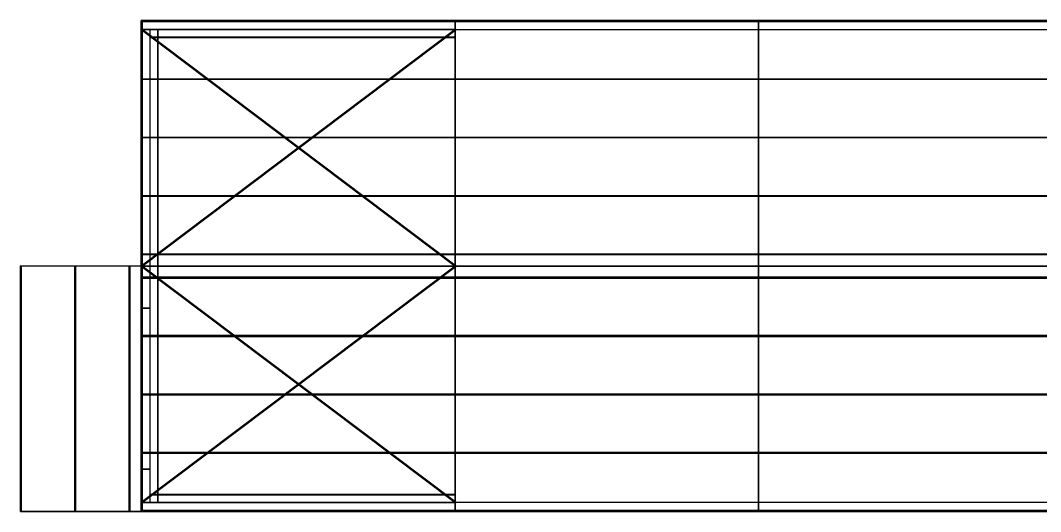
# Model space of a CAD drawing. Extents: x -3000 to 48730, y 0 to 12200.
# Drawn here: x -3000 to 22348, y 0 to 12200 of the extents above; entities that cross this region are included whole.
import ezdxf

# ---------------------------------------------------------------- set-up
doc = ezdxf.new("R2010")
doc.units = 0
doc.linetypes.add('CONTIN', pattern=[0])
for name, color, linetype in [('Building_Struts', 7, 'CONTIN'), ('Default', 7, 'CONTIN'), ('Floor_surface', 3, 'CONTIN'), ('Frame_lines', 7, 'CONTIN'), ('Framed_openings', 6, 'CONTIN'), ('Roof_purlins', 4, 'CONTIN'), ('Roof_surface', 1, 'CONTIN'), ('Wall_Framing', 1, 'CONTIN'), ('Wall_girts', 5, 'CONTIN'), ('Wall_surfaces', 2, 'CONTIN'), ('Wind_bracing', 8, 'CONTIN')]:
    doc.layers.add(name, color=color, linetype=linetype)

# ---------------------------------------------------------------- blocks, each defined once
blk = doc.blocks.new('BUILD1')
at = {"layer": 'Building_Struts', "color": 4}
for points, invisible_edges in [([(307.283, 471.457, 194.094), (0, 471.457, 194.094), (0, 479.331, 194.094)], 12), ([(307.283, 471.457, 194.094), (0, 479.331, 194.094), (307.283, 479.331, 194.094)], 5), ([(0, 8.858, 194.094), (307.283, 8.858, 194.094), (307.283, 0.984, 194.094)], 12), ([(0, 8.858, 194.094), (307.283, 0.984, 194.094), (0, 0.984, 194.094)], 5)]:
    blk.add_3dface(points, dxfattribs=dict(at, invisible_edges=invisible_edges))
at = {"layer": 'Floor_surface', "color": 2}
for points, invisible_edges in [([(0, 0), (1800.394, 0), (1800.394, 480.315)], 12), ([(0, 0), (1800.394, 480.315), (0, 480.315)], 5)]:
    blk.add_3dface(points, dxfattribs=dict(at, invisible_edges=invisible_edges))
at = {"layer": 'Frame_lines', "color": 1}
for points, invisible_edges in [([(16.339, 455.512), (16.339, 471.26), (16.339, 471.26, 370.079)], 12), ([(16.339, 455.512), (16.339, 471.26, 370.079), (16.339, 455.512, 357.805)], 7), ([(16.339, 455.512, 357.805), (16.339, 471.26, 370.079), (16.339, 240.157, 394.094)], 13), ([(307.283, 455.512), (307.283, 471.26), (307.283, 471.26, 370.079)], 12), ([(307.283, 455.512), (307.283, 471.26, 370.079), (307.283, 455.512, 357.805)], 7), ([(307.283, 455.512, 357.805), (307.283, 471.26, 370.079), (307.283, 240.157, 394.094)], 13), ([(603.74, 455.512), (603.74, 471.26), (603.74, 471.26, 370.079)], 12), ([(603.74, 455.512), (603.74, 471.26, 370.079), (603.74, 455.512, 357.805)], 7), ([(603.74, 455.512, 357.805), (603.74, 471.26, 370.079), (603.74, 240.157, 394.094)], 13), ([(16.339, 455.512, 357.805), (16.339, 240.157, 394.094), (16.339, 240.157, 384.203)], 7), ([(307.283, 455.512, 357.805), (307.283, 240.157, 394.094), (307.283, 240.157, 384.203)], 7), ([(603.74, 455.512, 357.805), (603.74, 240.157, 394.094), (603.74, 240.157, 384.203)], 7), ([(16.339, 240.157, 384.203), (16.339, 240.157, 394.094), (16.339, 9.055, 370.079)], 13), ([(16.339, 240.157, 384.203), (16.339, 9.055, 370.079), (16.339, 24.803, 357.805)], 7), ([(307.283, 240.157, 384.203), (307.283, 240.157, 394.094), (307.283, 9.055, 370.079)], 13), ([(307.283, 240.157, 384.203), (307.283, 9.055, 370.079), (307.283, 24.803, 357.805)], 7), ([(603.74, 240.157, 384.203), (603.74, 240.157, 394.094), (603.74, 9.055, 370.079)], 13), ([(603.74, 240.157, 384.203), (603.74, 9.055, 370.079), (603.74, 24.803, 357.805)], 7), ([(16.339, 24.803, 357.805), (16.339, 9.055, 370.079), (16.339, 9.055)], 13), ([(16.339, 24.803, 357.805), (16.339, 9.055), (16.339, 24.803)], 5), ([(307.283, 24.803, 357.805), (307.283, 9.055, 370.079), (307.283, 9.055)], 13), ([(307.283, 24.803, 357.805), (307.283, 9.055), (307.283, 24.803)], 5), ([(603.74, 24.803, 357.805), (603.74, 9.055, 370.079), (603.74, 9.055)], 13), ([(603.74, 24.803, 357.805), (603.74, 9.055), (603.74, 24.803)], 5)]:
    blk.add_3dface(points, dxfattribs=dict(at, invisible_edges=invisible_edges))
at = {"layer": 'Framed_openings', "color": 1}
for points, invisible_edges in [([(8.858, 198.819, 196.85), (0.984, 198.819, 196.85), (0.984, 41.339, 196.85)], 12), ([(8.858, 198.819, 196.85), (0.984, 41.339, 196.85), (8.858, 41.339, 196.85)], 5), ([(8.858, 198.819), (0.984, 198.819), (0.984, 198.819, 239.37)], 12), ([(8.858, 198.819), (0.984, 198.819, 239.37), (8.858, 198.819, 239.37)], 5), ([(8.858, 41.339), (0.984, 41.339), (0.984, 41.339, 239.37)], 12), ([(8.858, 41.339), (0.984, 41.339, 239.37), (8.858, 41.339, 239.37)], 5)]:
    blk.add_3dface(points, dxfattribs=dict(at, invisible_edges=invisible_edges))
at = {"layer": 'Roof_purlins', "color": 4}
for points, invisible_edges in [([(0.984, 479.331, 370.177), (0.984, 479.331, 378.051), (307.283, 479.331, 378.051)], 12), ([(0.984, 479.331, 370.177), (307.283, 479.331, 378.051), (307.283, 479.331, 370.177)], 5), ([(307.283, 479.331, 370.177), (307.283, 479.331, 378.051), (603.74, 479.331, 378.051)], 12), ([(307.283, 479.331, 370.177), (603.74, 479.331, 378.051), (603.74, 479.331, 370.177)], 5), ([(603.74, 479.331, 370.177), (603.74, 479.331, 378.051), (900.197, 479.331, 378.051)], 12), ([(603.74, 479.331, 370.177), (900.197, 479.331, 378.051), (900.197, 479.331, 370.177)], 5), ([(0.984, 422.43, 375.828), (0.984, 423.214, 383.663), (307.283, 423.214, 383.663)], 12), ([(0.984, 422.43, 375.828), (307.283, 423.214, 383.663), (307.283, 422.43, 375.828)], 5), ([(307.283, 422.43, 375.828), (307.283, 423.214, 383.663), (603.74, 423.214, 383.663)], 12), ([(307.283, 422.43, 375.828), (603.74, 423.214, 383.663), (603.74, 422.43, 375.828)], 5), ([(603.74, 422.43, 375.828), (603.74, 423.214, 383.663), (900.197, 423.214, 383.663)], 12), ([(603.74, 422.43, 375.828), (900.197, 423.214, 383.663), (900.197, 422.43, 375.828)], 5), ([(0.984, 365.329, 381.538), (0.984, 366.113, 389.373), (307.283, 366.113, 389.373)], 12), ([(0.984, 365.329, 381.538), (307.283, 366.113, 389.373), (307.283, 365.329, 381.538)], 5), ([(307.283, 365.329, 381.538), (307.283, 366.113, 389.373), (603.74, 366.113, 389.373)], 12), ([(307.283, 365.329, 381.538), (603.74, 366.113, 389.373), (603.74, 365.329, 381.538)], 5), ([(603.74, 365.329, 381.538), (603.74, 366.113, 389.373), (900.197, 366.113, 389.373)], 12), ([(603.74, 365.329, 381.538), (900.197, 366.113, 389.373), (900.197, 365.329, 381.538)], 5), ([(0.984, 308.228, 387.248), (0.984, 309.012, 395.083), (307.283, 309.012, 395.083)], 12), ([(0.984, 308.228, 387.248), (307.283, 309.012, 395.083), (307.283, 308.228, 387.248)], 5), ([(307.283, 308.228, 387.248), (307.283, 309.012, 395.083), (603.74, 309.012, 395.083)], 12), ([(307.283, 308.228, 387.248), (603.74, 309.012, 395.083), (603.74, 308.228, 387.248)], 5), ([(603.74, 308.228, 387.248), (603.74, 309.012, 395.083), (900.197, 309.012, 395.083)], 12), ([(603.74, 308.228, 387.248), (900.197, 309.012, 395.083), (900.197, 308.228, 387.248)], 5), ([(0.984, 251.127, 392.958), (0.984, 251.911, 400.793), (307.283, 251.911, 400.793)], 12), ([(0.984, 251.127, 392.958), (307.283, 251.911, 400.793), (307.283, 251.127, 392.958)], 5), ([(307.283, 251.127, 392.958), (307.283, 251.911, 400.793), (603.74, 251.911, 400.793)], 12), ([(307.283, 251.127, 392.958), (603.74, 251.911, 400.793), (603.74, 251.127, 392.958)], 5), ([(603.74, 251.127, 392.958), (603.74, 251.911, 400.793), (900.197, 251.911, 400.793)], 12), ([(603.74, 251.127, 392.958), (900.197, 251.911, 400.793), (900.197, 251.127, 392.958)], 5), ([(-118.11, 240.158, 227.346), (-117.327, 240.158, 219.512), (-117.327, 0, 219.512)], 12), ([(-118.11, 240.158, 227.346), (-117.327, 0, 219.512), (-118.11, 0, 227.346)], 5), ([(-64.931, 240.157, 232.664), (-64.148, 240.157, 224.829), (-64.148, 0, 224.829)], 12), ([(-64.931, 240.157, 232.664), (-64.148, 0, 224.829), (-64.931, 0, 232.664)], 5), ([(-11.752, 240.157, 237.982), (-10.969, 240.157, 230.147), (-10.969, 0, 230.147)], 12), ([(-11.752, 240.157, 237.982), (-10.969, 0, 230.147), (-11.752, 0, 237.982)], 5), ([(0.984, 229.189, 392.958), (0.984, 228.405, 400.793), (307.283, 228.405, 400.793)], 12), ([(0.984, 229.189, 392.958), (307.283, 228.405, 400.793), (307.283, 229.189, 392.958)], 5), ([(307.283, 229.189, 392.958), (307.283, 228.405, 400.793), (603.74, 228.405, 400.793)], 12), ([(307.283, 229.189, 392.958), (603.74, 228.405, 400.793), (603.74, 229.189, 392.958)], 5), ([(603.74, 229.189, 392.958), (603.74, 228.405, 400.793), (900.197, 228.405, 400.793)], 12), ([(603.74, 229.189, 392.958), (900.197, 228.405, 400.793), (900.197, 229.189, 392.958)], 5), ([(0.984, 172.088, 387.248), (0.984, 171.304, 395.083), (307.283, 171.304, 395.083)], 12), ([(0.984, 172.088, 387.248), (307.283, 171.304, 395.083), (307.283, 172.088, 387.248)], 5), ([(307.283, 172.088, 387.248), (307.283, 171.304, 395.083), (603.74, 171.304, 395.083)], 12), ([(307.283, 172.088, 387.248), (603.74, 171.304, 395.083), (603.74, 172.088, 387.248)], 5), ([(603.74, 172.088, 387.248), (603.74, 171.304, 395.083), (900.197, 171.304, 395.083)], 12), ([(603.74, 172.088, 387.248), (900.197, 171.304, 395.083), (900.197, 172.088, 387.248)], 5), ([(0.984, 114.987, 381.538), (0.984, 114.203, 389.373), (307.283, 114.203, 389.373)], 12), ([(0.984, 114.987, 381.538), (307.283, 114.203, 389.373), (307.283, 114.987, 381.538)], 5), ([(307.283, 114.987, 381.538), (307.283, 114.203, 389.373), (603.74, 114.203, 389.373)], 12), ([(307.283, 114.987, 381.538), (603.74, 114.203, 389.373), (603.74, 114.987, 381.538)], 5), ([(603.74, 114.987, 381.538), (603.74, 114.203, 389.373), (900.197, 114.203, 389.373)], 12), ([(603.74, 114.987, 381.538), (900.197, 114.203, 389.373), (900.197, 114.987, 381.538)], 5), ([(0.984, 57.885, 375.828), (0.984, 57.102, 383.663), (307.283, 57.102, 383.663)], 12), ([(0.984, 57.885, 375.828), (307.283, 57.102, 383.663), (307.283, 57.885, 375.828)], 5), ([(307.283, 57.885, 375.828), (307.283, 57.102, 383.663), (603.74, 57.102, 383.663)], 12), ([(307.283, 57.885, 375.828), (603.74, 57.102, 383.663), (603.74, 57.885, 375.828)], 5), ([(603.74, 57.885, 375.828), (603.74, 57.102, 383.663), (900.197, 57.102, 383.663)], 12), ([(603.74, 57.885, 375.828), (900.197, 57.102, 383.663), (900.197, 57.885, 375.828)], 5), ([(0.984, 0.984, 370.177), (0.984, 0.984, 378.051), (307.283, 0.984, 378.051)], 12), ([(0.984, 0.984, 370.177), (307.283, 0.984, 378.051), (307.283, 0.984, 370.177)], 5), ([(307.283, 0.984, 370.177), (307.283, 0.984, 378.051), (603.74, 0.984, 378.051)], 12), ([(307.283, 0.984, 370.177), (603.74, 0.984, 378.051), (603.74, 0.984, 370.177)], 5), ([(603.74, 0.984, 370.177), (603.74, 0.984, 378.051), (900.197, 0.984, 378.051)], 12), ([(603.74, 0.984, 370.177), (900.197, 0.984, 378.051), (900.197, 0.984, 370.177)], 5)]:
    blk.add_3dface(points, dxfattribs=dict(at, invisible_edges=invisible_edges))
at = {"layer": 'Roof_surface', "color": 7}
for points, invisible_edges in [([(0, 480.315, 377.953), (0, 240.157, 401.969), (1800.394, 240.157, 401.969)], 12), ([(0, 480.315, 377.953), (1800.394, 240.157, 401.969), (1800.394, 480.315, 377.953)], 5), ([(0, 240.157, 401.969), (0, 0, 377.953), (1800.394, 0, 377.953)], 12), ([(0, 240.157, 401.969), (1800.394, 0, 377.953), (1800.394, 240.157, 401.969)], 5)]:
    blk.add_3dface(points, dxfattribs=dict(at, invisible_edges=invisible_edges))
at = {"layer": 'Roof_surface', "color": 3}
for points, invisible_edges in [([(0, 240.157, 240.157), (-118.11, 240.158, 228.346), (-118.11, 0, 228.346)], 12), ([(0, 240.157, 240.157), (-118.11, 0, 228.346), (0, 0, 240.157)], 5)]:
    blk.add_3dface(points, dxfattribs=dict(at, invisible_edges=invisible_edges))
at = {"layer": 'Wall_Framing', "color": 1}
for points, invisible_edges in [([(8.874, 240.157, 231.283), (8.874, 240.157, 211.677), (-118.11, 240.158, 211.677)], 12), ([(8.874, 240.157, 231.283), (-118.11, 240.158, 211.677), (-118.11, 240.158, 219.472)], 5), ([(23.031, 240.157), (15.157, 240.157), (15.157, 240.157, 385.236)], 12), ([(23.031, 240.157), (15.157, 240.157, 385.236), (23.031, 240.157, 385.236)], 5), ([(8.874, 0, 231.283), (8.874, 0, 211.677), (-118.11, 0, 211.677)], 12), ([(8.874, 0, 231.283), (-118.11, 0, 211.677), (-118.11, 0, 219.472)], 5)]:
    blk.add_3dface(points, dxfattribs=dict(at, invisible_edges=invisible_edges))
at = {"layer": 'Wall_girts', "color": 5}
for points, invisible_edges in [([(307.283, 471.457, 121.26), (307.283, 479.331, 121.26), (0.984, 479.331, 121.26)], 12), ([(307.283, 471.457, 121.26), (0.984, 479.331, 121.26), (0.984, 471.457, 121.26)], 5), ([(307.283, 471.457, 180.315), (307.283, 479.331, 180.315), (0.984, 479.331, 180.315)], 12), ([(307.283, 471.457, 180.315), (0.984, 479.331, 180.315), (0.984, 471.457, 180.315)], 5), ([(307.283, 471.457, 239.37), (307.283, 479.331, 239.37), (0.984, 479.331, 239.37)], 12), ([(307.283, 471.457, 239.37), (0.984, 479.331, 239.37), (0.984, 471.457, 239.37)], 5), ([(307.283, 471.457, 298.425), (307.283, 479.331, 298.425), (0.984, 479.331, 298.425)], 12), ([(307.283, 471.457, 298.425), (0.984, 479.331, 298.425), (0.984, 471.457, 298.425)], 5), ([(307.283, 471.457, 353.543), (307.283, 479.331, 353.543), (0.984, 479.331, 353.543)], 12), ([(307.283, 471.457, 353.543), (0.984, 479.331, 353.543), (0.984, 471.457, 353.543)], 5), ([(603.74, 471.457, 121.26), (603.74, 479.331, 121.26), (307.283, 479.331, 121.26)], 12), ([(603.74, 471.457, 121.26), (307.283, 479.331, 121.26), (307.283, 471.457, 121.26)], 5), ([(603.74, 471.457, 180.315), (603.74, 479.331, 180.315), (307.283, 479.331, 180.315)], 12), ([(603.74, 471.457, 180.315), (307.283, 479.331, 180.315), (307.283, 471.457, 180.315)], 5), ([(603.74, 471.457, 239.37), (603.74, 479.331, 239.37), (307.283, 479.331, 239.37)], 12), ([(603.74, 471.457, 239.37), (307.283, 479.331, 239.37), (307.283, 471.457, 239.37)], 5), ([(603.74, 471.457, 298.425), (603.74, 479.331, 298.425), (307.283, 479.331, 298.425)], 12), ([(603.74, 471.457, 298.425), (307.283, 479.331, 298.425), (307.283, 471.457, 298.425)], 5), ([(603.74, 471.457, 353.543), (603.74, 479.331, 353.543), (307.283, 479.331, 353.543)], 12), ([(603.74, 471.457, 353.543), (307.283, 479.331, 353.543), (307.283, 471.457, 353.543)], 5), ([(900.197, 471.457, 121.26), (900.197, 479.331, 121.26), (603.74, 479.331, 121.26)], 12), ([(900.197, 471.457, 121.26), (603.74, 479.331, 121.26), (603.74, 471.457, 121.26)], 5), ([(900.197, 471.457, 180.315), (900.197, 479.331, 180.315), (603.74, 479.331, 180.315)], 12), ([(900.197, 471.457, 180.315), (603.74, 479.331, 180.315), (603.74, 471.457, 180.315)], 5), ([(900.197, 471.457, 239.37), (900.197, 479.331, 239.37), (603.74, 479.331, 239.37)], 12), ([(900.197, 471.457, 239.37), (603.74, 479.331, 239.37), (603.74, 471.457, 239.37)], 5), ([(900.197, 471.457, 298.425), (900.197, 479.331, 298.425), (603.74, 479.331, 298.425)], 12), ([(900.197, 471.457, 298.425), (603.74, 479.331, 298.425), (603.74, 471.457, 298.425)], 5), ([(900.197, 471.457, 353.543), (900.197, 479.331, 353.543), (603.74, 479.331, 353.543)], 12), ([(900.197, 471.457, 353.543), (603.74, 479.331, 353.543), (603.74, 471.457, 353.543)], 5), ([(8.858, 471.457, 121.26), (0.984, 471.457, 121.26), (0.984, 198.819, 121.26)], 12), ([(8.858, 471.457, 121.26), (0.984, 198.819, 121.26), (8.858, 198.819, 121.26)], 5), ([(8.858, 471.457, 180.315), (0.984, 471.457, 180.315), (0.984, 198.819, 180.315)], 12), ([(8.858, 471.457, 180.315), (0.984, 198.819, 180.315), (8.858, 198.819, 180.315)], 5), ([(8.858, 471.457, 239.37), (0.984, 471.457, 239.37), (0.984, 240.157, 239.37)], 12), ([(8.858, 471.457, 239.37), (0.984, 240.157, 239.37), (8.858, 240.157, 239.37)], 5), ([(8.858, 471.457, 298.425), (0.984, 471.457, 298.425), (0.984, 240.157, 298.425)], 12), ([(8.858, 471.457, 298.425), (0.984, 240.157, 298.425), (8.858, 240.157, 298.425)], 5), ([(8.858, 471.457, 353.543), (0.984, 471.457, 353.543), (0.984, 240.157, 353.543)], 12), ([(8.858, 471.457, 353.543), (0.984, 240.157, 353.543), (8.858, 240.157, 353.543)], 5), ([(8.858, 240.157, 239.37), (0.984, 240.157, 239.37), (0.984, 8.858, 239.37)], 12), ([(8.858, 240.157, 239.37), (0.984, 8.858, 239.37), (8.858, 8.858, 239.37)], 5), ([(8.858, 240.157, 242.126), (0.984, 240.157, 242.126), (0.984, 8.858, 242.126)], 12), ([(8.858, 240.157, 242.126), (0.984, 8.858, 242.126), (8.858, 8.858, 242.126)], 5), ([(8.858, 240.157, 298.425), (0.984, 240.157, 298.425), (0.984, 8.858, 298.425)], 12), ([(8.858, 240.157, 298.425), (0.984, 8.858, 298.425), (8.858, 8.858, 298.425)], 5), ([(8.858, 240.157, 353.543), (0.984, 240.157, 353.543), (0.984, 8.858, 353.543)], 12), ([(8.858, 240.157, 353.543), (0.984, 8.858, 353.543), (8.858, 8.858, 353.543)], 5), ([(8.858, 41.339, 121.26), (0.984, 41.339, 121.26), (0.984, 8.858, 121.26)], 12), ([(8.858, 41.339, 121.26), (0.984, 8.858, 121.26), (8.858, 8.858, 121.26)], 5), ([(8.858, 41.339, 180.315), (0.984, 41.339, 180.315), (0.984, 8.858, 180.315)], 12), ([(8.858, 41.339, 180.315), (0.984, 8.858, 180.315), (8.858, 8.858, 180.315)], 5), ([(0.984, 8.858, 121.26), (0.984, 0.984, 121.26), (307.283, 0.984, 121.26)], 12), ([(0.984, 8.858, 121.26), (307.283, 0.984, 121.26), (307.283, 8.858, 121.26)], 5), ([(0.984, 8.858, 180.315), (0.984, 0.984, 180.315), (307.283, 0.984, 180.315)], 12), ([(0.984, 8.858, 180.315), (307.283, 0.984, 180.315), (307.283, 8.858, 180.315)], 5), ([(0.984, 8.858, 239.37), (0.984, 0.984, 239.37), (307.283, 0.984, 239.37)], 12), ([(0.984, 8.858, 239.37), (307.283, 0.984, 239.37), (307.283, 8.858, 239.37)], 5), ([(0.984, 8.858, 298.425), (0.984, 0.984, 298.425), (307.283, 0.984, 298.425)], 12), ([(0.984, 8.858, 298.425), (307.283, 0.984, 298.425), (307.283, 8.858, 298.425)], 5), ([(0.984, 8.858, 353.543), (0.984, 0.984, 353.543), (307.283, 0.984, 353.543)], 12), ([(0.984, 8.858, 353.543), (307.283, 0.984, 353.543), (307.283, 8.858, 353.543)], 5), ([(307.283, 8.858, 121.26), (307.283, 0.984, 121.26), (603.74, 0.984, 121.26)], 12), ([(307.283, 8.858, 121.26), (603.74, 0.984, 121.26), (603.74, 8.858, 121.26)], 5), ([(307.283, 8.858, 180.315), (307.283, 0.984, 180.315), (603.74, 0.984, 180.315)], 12), ([(307.283, 8.858, 180.315), (603.74, 0.984, 180.315), (603.74, 8.858, 180.315)], 5), ([(307.283, 8.858, 239.37), (307.283, 0.984, 239.37), (603.74, 0.984, 239.37)], 12), ([(307.283, 8.858, 239.37), (603.74, 0.984, 239.37), (603.74, 8.858, 239.37)], 5), ([(307.283, 8.858, 298.425), (307.283, 0.984, 298.425), (603.74, 0.984, 298.425)], 12), ([(307.283, 8.858, 298.425), (603.74, 0.984, 298.425), (603.74, 8.858, 298.425)], 5), ([(307.283, 8.858, 353.543), (307.283, 0.984, 353.543), (603.74, 0.984, 353.543)], 12), ([(307.283, 8.858, 353.543), (603.74, 0.984, 353.543), (603.74, 8.858, 353.543)], 5), ([(603.74, 8.858, 121.26), (603.74, 0.984, 121.26), (900.197, 0.984, 121.26)], 12), ([(603.74, 8.858, 121.26), (900.197, 0.984, 121.26), (900.197, 8.858, 121.26)], 5), ([(603.74, 8.858, 180.315), (603.74, 0.984, 180.315), (900.197, 0.984, 180.315)], 12), ([(603.74, 8.858, 180.315), (900.197, 0.984, 180.315), (900.197, 8.858, 180.315)], 5), ([(603.74, 8.858, 239.37), (603.74, 0.984, 239.37), (900.197, 0.984, 239.37)], 12), ([(603.74, 8.858, 239.37), (900.197, 0.984, 239.37), (900.197, 8.858, 239.37)], 5), ([(603.74, 8.858, 298.425), (603.74, 0.984, 298.425), (900.197, 0.984, 298.425)], 12), ([(603.74, 8.858, 298.425), (900.197, 0.984, 298.425), (900.197, 8.858, 298.425)], 5), ([(603.74, 8.858, 353.543), (603.74, 0.984, 353.543), (900.197, 0.984, 353.543)], 12), ([(603.74, 8.858, 353.543), (900.197, 0.984, 353.543), (900.197, 8.858, 353.543)], 5)]:
    blk.add_3dface(points, dxfattribs=dict(at, invisible_edges=invisible_edges))
at = {"layer": 'Wall_surfaces', "color": 7}
for points, invisible_edges in [([(0, 240.157, 377.953), (0, 240.157, 401.969), (0, 480.315, 377.953)], 13), ([(0, 240.157, 377.953), (0, 480.315, 377.953), (0, 480.315, 377.953)], 13), ([(0, 480.315, 118.11), (0, 480.315, 377.953), (0, 480.315, 118.11)], 14), ([(0, 480.315, 118.11), (0, 480.315, 377.953), (0, 240.157, 377.953)], 14), ([(0, 480.315, 118.11), (0, 240.157, 377.953), (0, 240.157, 118.11)], 15), ([(0, 480.315, 118.11), (0, 240.157, 118.11), (0, 480.315, 118.11)], 5), ([(0, 480.315), (0, 480.315, 118.11), (0, 480.315)], 15), ([(0, 480.315, 118.11), (0, 240.157, 118.11), (0, 480.315, 118.11)], 13), ([(0, 480.315), (0, 240.157), (0, 480.315)], 15), ([(0, 480.315, 118.11), (0, 480.315, 377.953), (0, 480.315, 118.11)], 5), ([(307.283, 480.315, 118.11), (307.283, 480.315, 377.953), (0, 480.315, 377.953)], 13), ([(307.283, 480.315, 118.11), (0, 480.315, 377.953), (0, 480.315, 118.11)], 13), ([(307.283, 480.315, 118.11), (0, 480.315, 118.11), (307.283, 480.315, 118.11)], 5), ([(0, 480.315), (0, 480.315, 118.11), (0, 480.315)], 15), ([(307.283, 480.315, 118.11), (0, 480.315, 118.11), (307.283, 480.315, 118.11)], 13), ([(307.283, 480.315), (0, 480.315), (307.283, 480.315)], 15), ([(307.283, 480.315, 118.11), (307.283, 480.315, 377.953), (307.283, 480.315, 118.11)], 7), ([(603.74, 480.315, 118.11), (603.74, 480.315, 377.953), (307.283, 480.315, 377.953)], 13), ([(603.74, 480.315, 118.11), (307.283, 480.315, 377.953), (307.283, 480.315, 118.11)], 15), ([(603.74, 480.315, 118.11), (307.283, 480.315, 118.11), (603.74, 480.315, 118.11)], 5), ([(307.283, 480.315), (307.283, 480.315, 118.11), (307.283, 480.315)], 15), ([(603.74, 480.315, 118.11), (307.283, 480.315, 118.11), (603.74, 480.315, 118.11)], 13), ([(603.74, 480.315), (307.283, 480.315), (603.74, 480.315)], 15), ([(307.283, 480.315, 118.11), (307.283, 480.315, 377.953), (307.283, 480.315, 118.11)], 7), ([(307.283, 480.315), (307.283, 480.315, 118.11), (307.283, 480.315)], 15), ([(603.74, 480.315, 118.11), (603.74, 480.315, 377.953), (603.74, 480.315, 118.11)], 7), ([(900.197, 480.315, 118.11), (900.197, 480.315, 377.953), (603.74, 480.315, 377.953)], 13), ([(900.197, 480.315, 118.11), (603.74, 480.315, 377.953), (603.74, 480.315, 118.11)], 15), ([(900.197, 480.315, 118.11), (603.74, 480.315, 118.11), (900.197, 480.315, 118.11)], 5), ([(603.74, 480.315), (603.74, 480.315, 118.11), (603.74, 480.315)], 15), ([(900.197, 480.315, 118.11), (603.74, 480.315, 118.11), (900.197, 480.315, 118.11)], 13), ([(900.197, 480.315), (603.74, 480.315), (900.197, 480.315)], 15), ([(603.74, 480.315, 118.11), (603.74, 480.315, 377.953), (603.74, 480.315, 118.11)], 7), ([(603.74, 480.315), (603.74, 480.315, 118.11), (603.74, 480.315)], 15), ([(0, 240.157, 118.11), (0, 240.157, 377.953), (0, 240.157, 118.11)], 15), ([(0, 240.157), (0, 240.157, 118.11), (0, 240.157)], 15), ([(0, 240.157, 118.11), (0, 240.157, 401.969), (0, 240.157, 118.11)], 7), ([(0, 240.157, 118.11), (0, 240.157, 401.969), (0, 240.157, 118.11)], 7), ([(0, 240.157, 118.11), (0, 240.157, 401.969), (0, 240.157, 118.11)], 7), ([(0, 240.157), (0, 240.157, 118.11), (0, 240.157)], 15), ([(0, 240.157), (0, 240.157, 118.11), (0, 240.157)], 15), ([(0, 0, 377.953), (0, 0, 377.953), (0, 240.157, 401.969)], 12), ([(0, 0, 377.953), (0, 240.157, 401.969), (0, 240.157, 377.953)], 15), ([(0, 240.157, 118.11), (0, 240.157, 377.953), (0, 240.157, 118.11)], 15), ([(0, 240.157, 118.11), (0, 240.157, 377.953), (0, 198.819, 377.953)], 15), ([(0, 240.157, 118.11), (0, 198.819, 377.953), (0, 198.819, 196.85)], 15), ([(0, 240.157, 118.11), (0, 198.819, 196.85), (0, 198.819, 118.11)], 13), ([(0, 240.157, 118.11), (0, 198.819, 118.11), (0, 240.157, 118.11)], 13), ([(0, 240.157), (0, 240.157, 118.11), (0, 240.157)], 15), ([(0, 198.819, 196.85), (0, 198.819, 377.953), (0, 41.339, 377.953)], 15), ([(0, 198.819, 196.85), (0, 41.339, 377.953), (0, 41.339, 196.85)], 15), ([(0, 198.819, 196.85), (0, 41.339, 196.85), (0, 198.819, 196.85)], 5), ([(0, 41.339, 118.11), (0, 41.339, 196.85), (0, 41.339, 377.953)], 14), ([(0, 41.339, 118.11), (0, 41.339, 377.953), (0, 0, 377.953)], 15), ([(0, 41.339, 118.11), (0, 0, 377.953), (0, 0, 118.11)], 13), ([(0, 41.339, 118.11), (0, 0, 118.11), (0, 41.339, 118.11)], 13), ([(0, 0, 118.11), (0, 0, 377.953), (0, 0, 118.11)], 13), ([(0, 0), (0, 0, 118.11), (0, 0)], 15), ([(0, 0, 118.11), (0, 0, 377.953), (0, 0, 118.11)], 14), ([(0, 0, 118.11), (0, 0, 377.953), (307.283, 0, 377.953)], 12), ([(0, 0, 118.11), (307.283, 0, 377.953), (307.283, 0, 118.11)], 15), ([(0, 0, 118.11), (307.283, 0, 118.11), (0, 0, 118.11)], 5), ([(0, 0), (0, 0, 118.11), (0, 0)], 15), ([(0, 0, 118.11), (307.283, 0, 118.11), (0, 0, 118.11)], 13), ([(0, 0), (307.283, 0), (0, 0)], 15), ([(307.283, 0, 118.11), (307.283, 0, 377.953), (307.283, 0, 118.11)], 7), ([(307.283, 0), (307.283, 0, 118.11), (307.283, 0)], 15), ([(307.283, 0, 118.11), (307.283, 0, 377.953), (307.283, 0, 118.11)], 7), ([(307.283, 0, 118.11), (307.283, 0, 377.953), (603.74, 0, 377.953)], 13), ([(307.283, 0, 118.11), (603.74, 0, 377.953), (603.74, 0, 118.11)], 15), ([(307.283, 0, 118.11), (603.74, 0, 118.11), (307.283, 0, 118.11)], 5), ([(307.283, 0), (307.283, 0, 118.11), (307.283, 0)], 15), ([(307.283, 0, 118.11), (603.74, 0, 118.11), (307.283, 0, 118.11)], 13), ([(307.283, 0), (603.74, 0), (307.283, 0)], 15), ([(603.74, 0, 118.11), (603.74, 0, 377.953), (603.74, 0, 118.11)], 7), ([(603.74, 0), (603.74, 0, 118.11), (603.74, 0)], 15), ([(603.74, 0, 118.11), (603.74, 0, 377.953), (603.74, 0, 118.11)], 7), ([(603.74, 0, 118.11), (603.74, 0, 377.953), (900.197, 0, 377.953)], 13), ([(603.74, 0, 118.11), (900.197, 0, 377.953), (900.197, 0, 118.11)], 15), ([(603.74, 0, 118.11), (900.197, 0, 118.11), (603.74, 0, 118.11)], 5), ([(603.74, 0), (603.74, 0, 118.11), (603.74, 0)], 15), ([(603.74, 0, 118.11), (900.197, 0, 118.11), (603.74, 0, 118.11)], 13), ([(603.74, 0), (900.197, 0), (603.74, 0)], 15)]:
    blk.add_3dface(points, dxfattribs=dict(at, invisible_edges=invisible_edges))
at = {"layer": 'Wind_bracing', "color": 7}
for points, invisible_edges in [([(0, 471.457, 369.094), (307.283, 240.157, 393.11), (308.283, 240.157, 393.11)], 12), ([(0, 471.457, 369.094), (308.283, 240.157, 393.11), (1, 471.457, 369.094)], 5), ([(307.283, 471.457, 369.094), (0, 240.157, 393.11), (1, 240.157, 393.11)], 12), ([(307.283, 471.457, 369.094), (1, 240.157, 393.11), (308.283, 471.457, 369.094)], 5), ([(307.283, 463.386, 6), (8.858, 463.386, 188.094), (8.858, 464.386, 188.094)], 12), ([(307.283, 463.386, 6), (8.858, 464.386, 188.094), (307.283, 464.386, 6)], 5), ([(307.283, 463.386, 188.094), (8.858, 463.386, 6), (8.858, 464.386, 6)], 12), ([(307.283, 463.386, 188.094), (8.858, 464.386, 6), (307.283, 464.386, 188.094)], 5), ([(307.283, 463.386, 200.094), (8.858, 463.386, 357.094), (8.858, 464.386, 357.094)], 12), ([(307.283, 463.386, 200.094), (8.858, 464.386, 357.094), (307.283, 464.386, 200.094)], 5), ([(307.283, 463.386, 357.094), (8.858, 463.386, 200.094), (8.858, 464.386, 200.094)], 12), ([(307.283, 463.386, 357.094), (8.858, 464.386, 200.094), (307.283, 464.386, 357.094)], 5), ([(0, 240.157, 393.11), (307.283, 8.858, 369.094), (308.283, 8.858, 369.094)], 12), ([(0, 240.157, 393.11), (308.283, 8.858, 369.094), (1, 240.157, 393.11)], 5), ([(307.283, 240.157, 393.11), (0, 8.858, 369.094), (1, 8.858, 369.094)], 12), ([(307.283, 240.157, 393.11), (1, 8.858, 369.094), (308.283, 240.157, 393.11)], 5), ([(8.858, 16.929, 6), (307.283, 16.929, 188.094), (307.283, 15.929, 188.094)], 12), ([(8.858, 16.929, 6), (307.283, 15.929, 188.094), (8.858, 15.929, 6)], 5), ([(8.858, 16.929, 188.094), (307.283, 16.929, 6), (307.283, 15.929, 6)], 12), ([(8.858, 16.929, 188.094), (307.283, 15.929, 6), (8.858, 15.929, 188.094)], 5), ([(8.858, 16.929, 200.094), (307.283, 16.929, 357.094), (307.283, 15.929, 357.094)], 12), ([(8.858, 16.929, 200.094), (307.283, 15.929, 357.094), (8.858, 15.929, 200.094)], 5), ([(8.858, 16.929, 357.094), (307.283, 16.929, 200.094), (307.283, 15.929, 200.094)], 12), ([(8.858, 16.929, 357.094), (307.283, 15.929, 200.094), (8.858, 15.929, 357.094)], 5)]:
    blk.add_3dface(points, dxfattribs=dict(at, invisible_edges=invisible_edges))

msp = doc.modelspace()

# ---------------------------------------------------------------- block references
at = {"layer": 'Default', "xscale": 25.4, "yscale": 25.4, "zscale": 25.4}
msp.add_blockref('BUILD1', (0, 0), dxfattribs=at)

doc.saveas('drawing.dxf')
